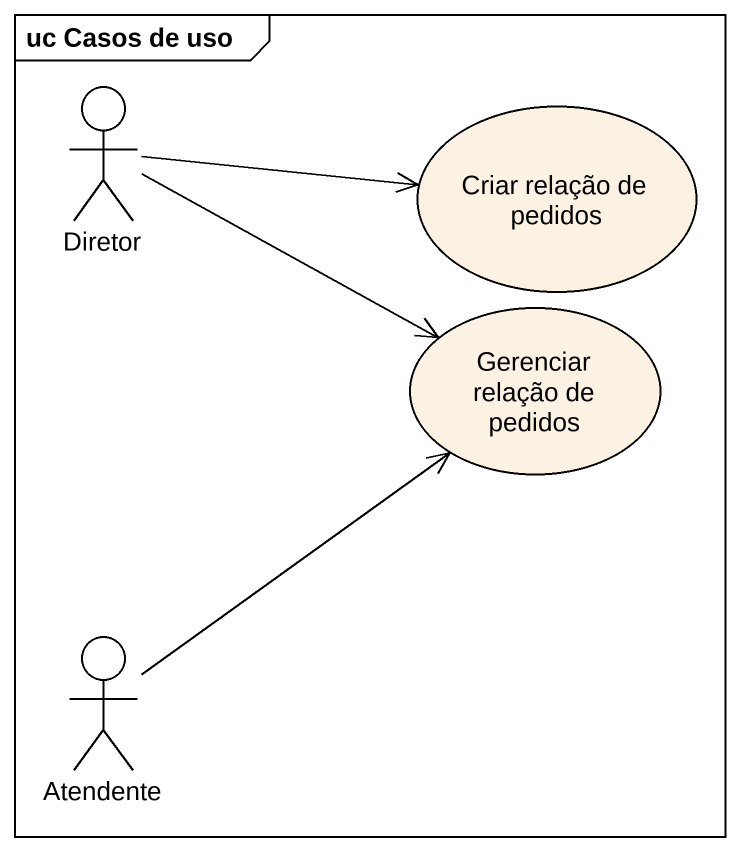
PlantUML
@startuml
mainframe uc Casos de uso
actor Diretor
usecase "Criar relação de pedidos" as Criar_relação_de_pedidos
usecase "Gerenciar relação de pedidos" as Gerenciar_relação_de_pedidos
actor Atendente
Diretor -right-> Criar_relação_de_pedidos
Diretor -right-> Gerenciar_relação_de_pedidos
Atendente -up-> Gerenciar_relação_de_pedidos
@enduml
